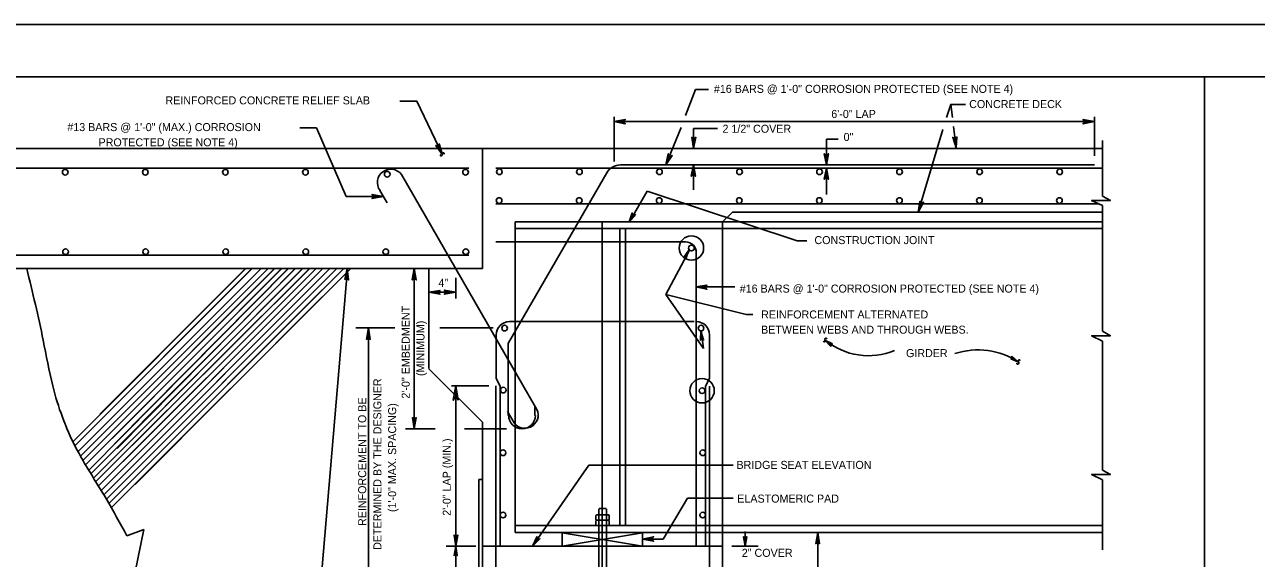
# Model space of a CAD drawing. Extents: x 499999.87 to 500002.82, y 499999.96 to 500001.79.
# Drawn here: x 500000.361 to 500001.346, y 500001.366 to 500001.792 of the extents above; entities that cross this region are included whole.
import ezdxf

# ---------------------------------------------------------------- set-up
doc = ezdxf.new("R2010")
doc.units = 0
for name, color, linetype in [('1', 7, 'Continuous'), ('2', 7, 'Continuous'), ('40', 7, 'Continuous'), ('51', 7, 'Continuous')]:
    doc.layers.add(name, color=color, linetype=linetype)

msp = doc.modelspace()

# ---------------------------------------------------------------- linework, layer by layer
at = {"layer": '1'}
for p, q in [((499999.86647, 500001.79167), (500002.8248, 500001.79167)), ((500000.03314, 500001.75), (500002.78314, 500001.75)), ((500000.89731, 500001.73983), (500000.88944, 500001.71916)), ((500000.90781, 500001.73983), (500000.89731, 500001.73983)), ((500000.66109, 500001.73064), (500000.67454, 500001.73064)), ((500000.67454, 500001.73064), (500000.69521, 500001.68766)), ((500000.83235, 500001.68241), (500000.83235, 500001.71818)), ((500000.83235, 500001.71424), (500001.21621, 500001.71424)), ((500001.21621, 500001.68701), (500001.21621, 500001.71818)), ((500000.58104, 500001.70932), (500000.59449, 500001.70932)), ((500000.61811, 500001.65453), (500000.59449, 500001.70932)), ((500000.88583, 500001.70965), (500000.87369, 500001.67979)), ((500000.89567, 500001.70866), (500000.89567, 500001.69291)), ((500000.89567, 500001.70866), (500000.91503, 500001.70866)), ((500000.33432, 500001.69291), (500001.22277, 500001.69291)), ((500000.72703, 500001.59698), (500000.72703, 500001.69278)), ((500001.00197, 500001.70013), (500001.00197, 500001.67979)), ((500001.00197, 500001.70013), (500001.01148, 500001.70013)), ((500000.89567, 500001.67979), (500000.89567, 500001.65978)), ((500001.00197, 500001.67717), (500001.00197, 500001.65617)), ((500000.61811, 500001.65453), (500000.64797, 500001.65453)), ((500000.84466, 500001.63426), (500000.85877, 500001.65871)), ((500000.85877, 500001.65871), (500000.97856, 500001.61913)), ((500000.91896, 500001.63419), (500000.92684, 500001.64206)), ((500000.92684, 500001.64206), (500001.22277, 500001.64206)), ((500000.75328, 500001.38615), (500000.75328, 500001.63419)), ((500000.75328, 500001.63419), (500000.91896, 500001.63419)), ((500000.91896, 500001.63419), (500001.22277, 500001.63419)), ((500000.91896, 500001.06135), (500000.91896, 500001.63419)), ((500000.75328, 500001.62894), (500000.91896, 500001.62894)), ((500000.83694, 500001.39173), (500000.83694, 500001.62894)), ((500000.84154, 500001.39173), (500000.84154, 500001.62894)), ((500000.91896, 500001.62894), (500001.22277, 500001.62894)), ((500000.97856, 500001.61913), (500000.9864, 500001.61913)), ((500000.89253, 500001.61176), (500000.87367, 500001.57615)), ((500000.33432, 500001.59711), (500000.72703, 500001.59711)), ((500000.59576, 500001.32172), (500000.61912, 500001.59685)), ((500000.66306, 500001.59711), (500000.68438, 500001.59711)), ((500000.67257, 500001.46916), (500000.67257, 500001.59711)), ((500000.68438, 500001.51706), (500000.68438, 500001.59711)), ((500000.70571, 500001.57316), (500000.70571, 500001.58957)), ((500000.89764, 500001.58235), (500000.92881, 500001.58235)), ((500000.68438, 500001.57808), (500000.70571, 500001.57808)), ((500000.90383, 500001.53319), (500000.87367, 500001.57615)), ((500000.87367, 500001.57615), (500000.93789, 500001.5603)), ((500000.93789, 500001.5603), (500000.94319, 500001.5603)), ((500000.62598, 500001.54954), (500000.65715, 500001.54954)), ((500000.63615, 500001.35039), (500000.63615, 500001.54954)), ((500000.69291, 500001.54954), (500000.73556, 500001.54954)), ((500000.90181, 500001.54712), (500000.90383, 500001.53319)), ((500001.00066, 500001.5397), (500001.00066, 500001.5397)), ((500001.00066, 500001.5397), (500001.00558, 500001.53478)), ((500001.00066, 500001.5397), (500001.00689, 500001.53675)), ((500001.00591, 500001.53609), (500001.00558, 500001.53478)), ((500001.00689, 500001.53675), (500001.00591, 500001.53609)), ((500001.14928, 500001.52493), (500001.14993, 500001.52559)), ((500001.15551, 500001.52231), (500001.14928, 500001.52493)), ((500001.14993, 500001.52559), (500001.15026, 500001.5269)), ((500001.15551, 500001.52231), (500001.15026, 500001.5269)), ((500000.68438, 500001.51693), (500000.72703, 500001.47428)), ((500001.15551, 500001.52231), (500001.15551, 500001.52231)), ((500000.70243, 500001.50328), (500000.73228, 500001.50328)), ((500000.70571, 500001.37533), (500000.70571, 500001.50328)), ((500000.72703, 500001.12487), (500000.72703, 500001.47428)), ((500000.66568, 500001.46903), (500000.6893, 500001.46903)), ((500000.7128, 500001.46903), (500000.74639, 500001.46903)), ((500000.76708, 500001.3752), (500000.81208, 500001.44009)), ((500000.81208, 500001.44009), (500000.92759, 500001.44009)), ((500000.72408, 500001.42848), (500000.72703, 500001.42848)), ((500000.82021, 500001.31135), (500000.82021, 500001.40518)), ((500000.82039, 500001.40538), (500000.82594, 500001.40538)), ((500000.82612, 500001.31135), (500000.82612, 500001.40518)), ((500000.87162, 500001.38084), (500000.89102, 500001.41354)), ((500000.89102, 500001.41354), (500000.92742, 500001.41354)), ((500000.81783, 500001.39984), (500000.81826, 500001.40026)), ((500000.81783, 500001.39984), (500000.81783, 500001.39642)), ((500000.81783, 500001.39642), (500000.81826, 500001.396)), ((500000.81783, 500001.39557), (500000.81826, 500001.396)), ((500000.81783, 500001.39557), (500000.81783, 500001.39216)), ((500000.81824, 500001.40026), (500000.82808, 500001.40026)), ((500000.81824, 500001.396), (500000.82808, 500001.396)), ((500000.82849, 500001.39984), (500000.82807, 500001.40026)), ((500000.82807, 500001.396), (500000.82849, 500001.39642)), ((500000.82849, 500001.39557), (500000.8282, 500001.39587)), ((500000.82849, 500001.39984), (500000.82849, 500001.39642)), ((500000.82849, 500001.39557), (500000.82849, 500001.39216)), ((500000.44293, 500001.38347), (500000.45636, 500001.38863)), ((500000.45636, 500001.38863), (500000.4457, 500001.33681)), ((500000.75328, 500001.39173), (500000.91896, 500001.39173)), ((500000.75328, 500001.38615), (500000.91896, 500001.38615)), ((500000.79092, 500001.3752), (500000.79092, 500001.38602)), ((500000.79092, 500001.38602), (500000.8549, 500001.3752)), ((500000.79092, 500001.3752), (500000.8549, 500001.38602)), ((500000.81826, 500001.39173), (500000.81783, 500001.39216)), ((500000.81826, 500001.39173), (500000.82807, 500001.39173)), ((500000.82807, 500001.39173), (500000.82849, 500001.39216)), ((500000.8549, 500001.3752), (500000.8549, 500001.38602)), ((500000.91896, 500001.39173), (500001.22277, 500001.39173)), ((500000.91896, 500001.38615), (500001.22277, 500001.38615)), ((500000.93701, 500001.37533), (500000.93701, 500001.38714)), ((500000.8549, 500001.38084), (500000.87162, 500001.38084)), ((500000.69816, 500001.37533), (500000.72178, 500001.37533)), ((500000.70571, 500001.25295), (500000.70571, 500001.37533)), ((500000.72703, 500001.37533), (500000.91896, 500001.37533)), ((500000.92651, 500001.37533), (500000.94751, 500001.37533))]:
    msp.add_line(p, q, dxfattribs=at)
for points in [[(500000.83235, 500001.71424), (500000.84121, 500001.7126), (500000.83891, 500001.71424), (500000.84121, 500001.71588)], [(500001.21621, 500001.71424), (500001.20702, 500001.71588), (500001.20932, 500001.71424), (500001.20702, 500001.7126)], [(500000.89567, 500001.69291), (500000.89764, 500001.70177), (500000.89567, 500001.69948), (500000.89436, 500001.70177)], [(500000.89567, 500001.69291), (500000.89764, 500001.70177), (500000.89567, 500001.69948), (500000.89436, 500001.70177)], [(500001.10564, 500001.69324), (500001.1063, 500001.7021), (500001.10499, 500001.6998), (500001.10302, 500001.70177)], [(500000.69521, 500001.68766), (500000.69259, 500001.69652), (500000.69226, 500001.6939), (500000.68996, 500001.69521)], [(500000.87369, 500001.67979), (500000.87861, 500001.68734), (500000.87598, 500001.68602), (500000.87566, 500001.68865)], [(500001.00197, 500001.67979), (500001.00361, 500001.68865), (500001.00197, 500001.68635), (500001.00033, 500001.68865)], [(500000.89567, 500001.67979), (500000.89403, 500001.6706), (500000.89567, 500001.67323), (500000.89731, 500001.6706)], [(500001.00197, 500001.67717), (500001.00033, 500001.66831), (500001.00197, 500001.6706), (500001.00361, 500001.66831)], [(500000.64797, 500001.65453), (500000.63878, 500001.65617), (500000.64108, 500001.65453), (500000.63878, 500001.65289)], [(500000.84449, 500001.63419), (500000.84941, 500001.64009), (500000.84711, 500001.63911), (500000.84678, 500001.6414)], [(500001.07546, 500001.64206), (500001.07972, 500001.64993), (500001.07743, 500001.64829), (500001.07677, 500001.65059)], [(500000.89206, 500001.61155), (500000.8878, 500001.60564), (500000.88944, 500001.60663), (500000.88976, 500001.60466)], [(500000.61909, 500001.59678), (500000.61713, 500001.58825), (500000.61877, 500001.5899), (500000.62008, 500001.58793)], [(500000.67257, 500001.59711), (500000.67093, 500001.58793), (500000.67257, 500001.59022), (500000.67421, 500001.58793)], [(500000.89764, 500001.58235), (500000.9065, 500001.58038), (500000.9042, 500001.58235), (500000.9065, 500001.58366)], [(500000.68438, 500001.57808), (500000.69324, 500001.57644), (500000.69094, 500001.57808), (500000.69324, 500001.5794)], [(500000.70571, 500001.57808), (500000.69652, 500001.57972), (500000.69882, 500001.57808), (500000.69652, 500001.57644)], [(500000.63615, 500001.54954), (500000.63451, 500001.54035), (500000.63615, 500001.54265), (500000.63747, 500001.54035)], [(500000.90157, 500001.54692), (500000.90125, 500001.5397), (500000.90223, 500001.54167), (500000.90387, 500001.54003)], [(500000.70571, 500001.50328), (500000.70374, 500001.4918), (500000.70571, 500001.49475), (500000.70768, 500001.49213)], [(500000.67257, 500001.46916), (500000.67421, 500001.47802), (500000.67257, 500001.47572), (500000.67126, 500001.47802)], [(500000.99508, 500001.38615), (500000.99344, 500001.3773), (500000.99508, 500001.37992), (500000.99639, 500001.3773)], [(500000.70571, 500001.37533), (500000.70735, 500001.38419), (500000.70571, 500001.38189), (500000.7044, 500001.38419)], [(500000.76706, 500001.37533), (500000.77297, 500001.38123), (500000.77067, 500001.38058), (500000.77067, 500001.38287)], [(500000.85499, 500001.38091), (500000.86385, 500001.37927), (500000.86155, 500001.38091), (500000.86385, 500001.38287)], [(500000.93701, 500001.37533), (500000.93832, 500001.38287), (500000.93701, 500001.38091), (500000.9357, 500001.38287)], [(500000.70571, 500001.37533), (500000.7044, 500001.36778), (500000.70571, 500001.36942), (500000.70702, 500001.36778)]]:
    msp.add_lwpolyline(points, close=True, dxfattribs=at)
for centre in [(500000.89413, 500001.61336), (500000.90263, 500001.49943)]:
    msp.add_circle(centre, 0.00975, dxfattribs=at)
for centre, radius, start, end in [((500001.03575, 500001.58193), 0.05459, 230.56035, 292.4002), ((500001.12327, 500001.47204), 0.05997, 57.11867, 108.07467)]:
    msp.add_arc(centre, radius, start, end, dxfattribs=at)
for points in [[(500000.69652, 500001.68832), (500000.69652, 500001.68898), (500000.69619, 500001.6893), (500000.69587, 500001.6893), (500000.69521, 500001.68865), (500000.69521, 500001.68832), (500000.69488, 500001.68766), (500000.69423, 500001.68701), (500000.69357, 500001.68701), (500000.69357, 500001.68734), (500000.69324, 500001.68799)], [(500000.36288, 500001.59688), (500000.37604, 500001.53977), (500000.38365, 500001.50322), (500000.40191, 500001.45448), (500000.42625, 500001.41336), (500000.44293, 500001.38347)], [(500000.99934, 500001.53904), (500001, 500001.53839), (500001.00033, 500001.53839), (500001.00066, 500001.53839), (500001.00098, 500001.53904), (500001.00066, 500001.5397), (500001.00066, 500001.54035), (500001.00098, 500001.54101), (500001.00131, 500001.54134), (500001.00197, 500001.54134), (500001.0023, 500001.54068)], [(500001.15682, 500001.52329), (500001.1565, 500001.52395), (500001.15584, 500001.52395), (500001.15551, 500001.52362), (500001.15518, 500001.52297), (500001.15551, 500001.52231), (500001.15584, 500001.52198), (500001.15551, 500001.521), (500001.15518, 500001.52067), (500001.15453, 500001.52067), (500001.1542, 500001.52133)]]:
    msp.add_spline(points, degree=3, dxfattribs=at)
at = {"layer": '2'}
for p, q in [((500001.30413, 500000.34449), (500001.30413, 500001.75)), ((500001.10138, 500001.72802), (500001.10269, 500001.71752)), ((500001.10367, 500001.7103), (500001.10564, 500001.69324)), ((500001.22277, 500001.65486), (500001.22277, 500001.69915)), ((500000.33432, 500001.67717), (500000.71621, 500001.67717)), ((500000.76958, 500001.48636), (500000.66243, 500001.67194)), ((500000.73786, 500001.67717), (500001.22277, 500001.67717)), ((500000.74805, 500001.53757), (500000.82641, 500001.67329)), ((500000.83749, 500001.67969), (500001.21636, 500001.67969)), ((500000.65088, 500001.64955), (500000.64522, 500001.65935)), ((500000.73786, 500001.64862), (500001.21949, 500001.64862)), ((500001.22277, 500001.54692), (500001.22277, 500001.64731)), ((500000.82283, 500001.31135), (500000.82283, 500001.63419)), ((500000.73786, 500001.61827), (500000.88948, 500001.61827)), ((500000.33432, 500001.60761), (500000.71621, 500001.60761)), ((500000.89801, 500001.60974), (500000.89801, 500001.3752)), ((500000.74869, 500001.55459), (500000.89642, 500001.55459)), ((500000.73803, 500001.50907), (500000.73803, 500001.54393)), ((500000.90863, 500001.50907), (500000.90863, 500001.54393)), ((500000.7477, 500001.47966), (500000.7477, 500001.53773)), ((500001.22277, 500001.43602), (500001.22277, 500001.53904)), ((500000.73803, 500001.50907), (500000.74126, 500001.50315)), ((500000.90863, 500001.50907), (500000.9054, 500001.50315)), ((500000.73786, 500001.50328), (500000.73786, 500001.14633)), ((500000.74126, 500001.3752), (500000.74126, 500001.50315)), ((500000.9054, 500001.3752), (500000.9054, 500001.50315)), ((500000.90863, 500001.50315), (500000.90863, 500001.14634)), ((500000.76903, 500001.47966), (500000.76903, 500001.4872)), ((500000.75235, 500001.47378), (500000.74712, 500001.48285)), ((500001.22277, 500001.37238), (500001.22277, 500001.42815))]:
    msp.add_line(p, q, dxfattribs=at)
for points in [[(500001.0981, 500001.71752), (500001.10138, 500001.72802), (500001.11319, 500001.72802)], [(500001.07546, 500001.64206), (500001.09514, 500001.70801)], [(500001.22277, 500001.64731), (500001.21391, 500001.65125), (500001.229, 500001.65125), (500001.22277, 500001.65486)], [(500001.22277, 500001.53904), (500001.21391, 500001.54331), (500001.229, 500001.54331), (500001.22277, 500001.54692)], [(500001.22277, 500001.42815), (500001.21391, 500001.43241), (500001.229, 500001.43241), (500001.22277, 500001.43602)]]:
    msp.add_lwpolyline(points, dxfattribs=at)
msp.add_lwpolyline([(500000.72408, 500001.42848), (500000.72703, 500001.42848), (500000.72703, 500001.32218), (500000.72408, 500001.32218)], close=True, dxfattribs=at)
for centre in [(500000.39369, 500001.67389), (500000.45767, 500001.67389), (500000.52164, 500001.67389), (500000.58562, 500001.67389), (500000.65096, 500001.67225), (500000.71357, 500001.67389), (500000.74062, 500001.6742), (500000.8046, 500001.6742), (500000.86858, 500001.6742), (500000.93255, 500001.6742), (500000.99653, 500001.6742), (500001.06051, 500001.6742), (500001.12448, 500001.6742), (500001.18846, 500001.6742), (500000.74045, 500001.65126), (500000.80443, 500001.65126), (500000.8684, 500001.65126), (500000.93238, 500001.65126), (500000.99635, 500001.65126), (500001.06033, 500001.65126), (500001.12431, 500001.65126), (500001.18828, 500001.65126), (500000.39394, 500001.61042), (500000.45791, 500001.61042), (500000.52189, 500001.61042), (500000.58586, 500001.61042), (500000.64984, 500001.61042), (500000.71382, 500001.61042), (500000.71382, 500001.61042), (500000.89413, 500001.61336), (500000.74485, 500001.54939), (500000.90181, 500001.54939), (500000.74378, 500001.49993), (500000.90263, 500001.49943), (500000.74353, 500001.44993), (500000.90313, 500001.44993), (500000.74353, 500001.40017), (500000.90313, 500001.40017)]:
    msp.add_circle(centre, 0.00227, dxfattribs=at)
for centre, radius, start, end in [((500000.65383, 500001.66565), 0.01066, 126.18054, 216.17524), ((500000.65383, 500001.66564), 0.01066, 36.1751, 126.16253), ((500000.83749, 500001.66689), 0.0128, 90, 150), ((500000.88948, 500001.60974), 0.00853, 0, 90), ((500000.74869, 500001.54393), 0.01066, 90, 180), ((500000.89797, 500001.54393), 0.01066, 0, 90), ((500000.76097, 500001.48007), 0.01066, 306.11204, 36.13607), ((500000.75872, 500001.47965), 0.01066, 180, 270), ((500000.75872, 500001.47965), 0.01066, 270, 0), ((500000.76096, 500001.48007), 0.01066, 216.13823, 306.12841)]:
    msp.add_arc(centre, radius, start, end, dxfattribs=at)
at = {"layer": '40'}
msp.add_line((500000.99508, 500001.29035), (500000.99508, 500001.38615), dxfattribs=at)
at = {"layer": '51'}
for p, q in [((500000.89567, 500001.67126), (500000.89567, 500001.67126)), ((500000.39993, 500001.45899), (500000.53773, 500001.59678)), ((500000.40157, 500001.45571), (500000.54265, 500001.59678)), ((500000.4042, 500001.45112), (500000.54987, 500001.59678)), ((500000.40617, 500001.44751), (500000.55545, 500001.59678)), ((500000.40814, 500001.44423), (500000.56102, 500001.59678)), ((500000.4101, 500001.44062), (500000.5666, 500001.59678)), ((500000.41273, 500001.43635), (500000.57185, 500001.59678)), ((500000.41437, 500001.4334), (500000.57743, 500001.59678)), ((500000.41667, 500001.43012), (500000.58333, 500001.59678)), ((500000.41831, 500001.42717), (500000.58891, 500001.59678)), ((500000.42028, 500001.42356), (500000.59383, 500001.59678)), ((500000.42126, 500001.48064), (500000.53773, 500001.59711)), ((500000.42257, 500001.41995), (500000.59908, 500001.59646)), ((500000.4229, 500001.47703), (500000.54298, 500001.59711)), ((500000.42454, 500001.41634), (500000.60499, 500001.59678)), ((500000.42552, 500001.47244), (500000.5502, 500001.59711)), ((500000.42684, 500001.41306), (500000.61056, 500001.59678)), ((500000.42717, 500001.4685), (500000.55577, 500001.59711)), ((500000.42848, 500001.40945), (500000.61614, 500001.59678)), ((500000.42913, 500001.4649), (500000.56102, 500001.59711)), ((500000.43045, 500001.40584), (500000.62172, 500001.59678)), ((500000.4311, 500001.46129), (500000.5666, 500001.59711)), ((500000.43307, 500001.45702), (500000.57185, 500001.59711)), ((500000.43504, 500001.45341), (500000.57743, 500001.59711)), ((500000.43668, 500001.45013), (500000.58333, 500001.59711)), ((500000.43799, 500001.44685), (500000.58891, 500001.59711)), ((500000.43996, 500001.44291), (500000.59416, 500001.59711)), ((500000.44193, 500001.4393), (500000.59908, 500001.59646)), ((500000.4439, 500001.4357), (500000.59908, 500001.59088)), ((500000.44554, 500001.43176), (500000.59908, 500001.5853)), ((500000.44751, 500001.42815), (500000.59908, 500001.58005)), ((500000.44948, 500001.42454), (500000.59908, 500001.57448))]:
    msp.add_line(p, q, dxfattribs=at)

# ---------------------------------------------------------------- texts
at = {"layer": '1'}
for s, height, p in [('#16 BARS @ 1\'-0" CORROSION PROTECTED (SEE NOTE 4)', 0.0063976, (500000.91207, 500001.7372)), ('REINFORCED CONCRETE RELIEF SLAB', 0.0063976, (500000.47375, 500001.72802)), ('CONCRETE DECK', 0.0063976, (500001.11614, 500001.72507)), ('6\'-0" LAP', 0.006398, (500001.00591, 500001.71719)), ('#13 BARS @ 1\'-0" (MAX.) CORROSION', 0.0063976, (500000.39534, 500001.70669)), ('2 1/2" COVER', 0.0063976, (500000.91896, 500001.70538)), ('PROTECTED (SEE NOTE 4)', 0.0063976, (500000.42028, 500001.69455)), ('0"', 0.006398, (500001.01575, 500001.69882)), ('CONSTRUCTION JOINT', 0.0063976, (500000.99245, 500001.61647)), ('4"', 0.006398, (500000.69193, 500001.58235)), ('#16 BARS @ 1\'-0" CORROSION PROTECTED (SEE NOTE 4)', 0.0063976, (500000.93274, 500001.57776)), ('REINFORCEMENT ALTERNATED', 0.0063976, (500000.9498, 500001.55709)), ('BETWEEN WEBS AND THROUGH WEBS.', 0.0063976, (500000.9498, 500001.54495)), ('GIRDER', 0.006398, (500001.06562, 500001.52625)), ('BRIDGE SEAT ELEVATION', 0.0063976, (500000.93012, 500001.43701)), ('ELASTOMERIC PAD', 0.0063976, (500000.93077, 500001.4101)), ('2" COVER', 0.006398, (500000.93438, 500001.3668))]:
    msp.add_text(s, height=height, dxfattribs=at).set_placement(p)
for s, height, p in [('2\'-0" EMBEDMENT', 0.0063976, (500000.66896, 500001.49311)), ('(MINIMUM)', 0.006398, (500000.68077, 500001.51115)), ('DETERMINED BY THE DESIGNER', 0.0063976, (500000.64633, 500001.37238)), ('REINFORCEMENT TO BE', 0.0063976, (500000.63419, 500001.3914)), ('(1\'-0" MAX. SPACING)', 0.0063976, (500000.65814, 500001.40256)), ('2\'-0" LAP (MIN.)', 0.0063976, (500000.70177, 500001.39961))]:
    msp.add_text(s, height=height, rotation=90, dxfattribs=at).set_placement(p)

doc.saveas('drawing.dxf')
